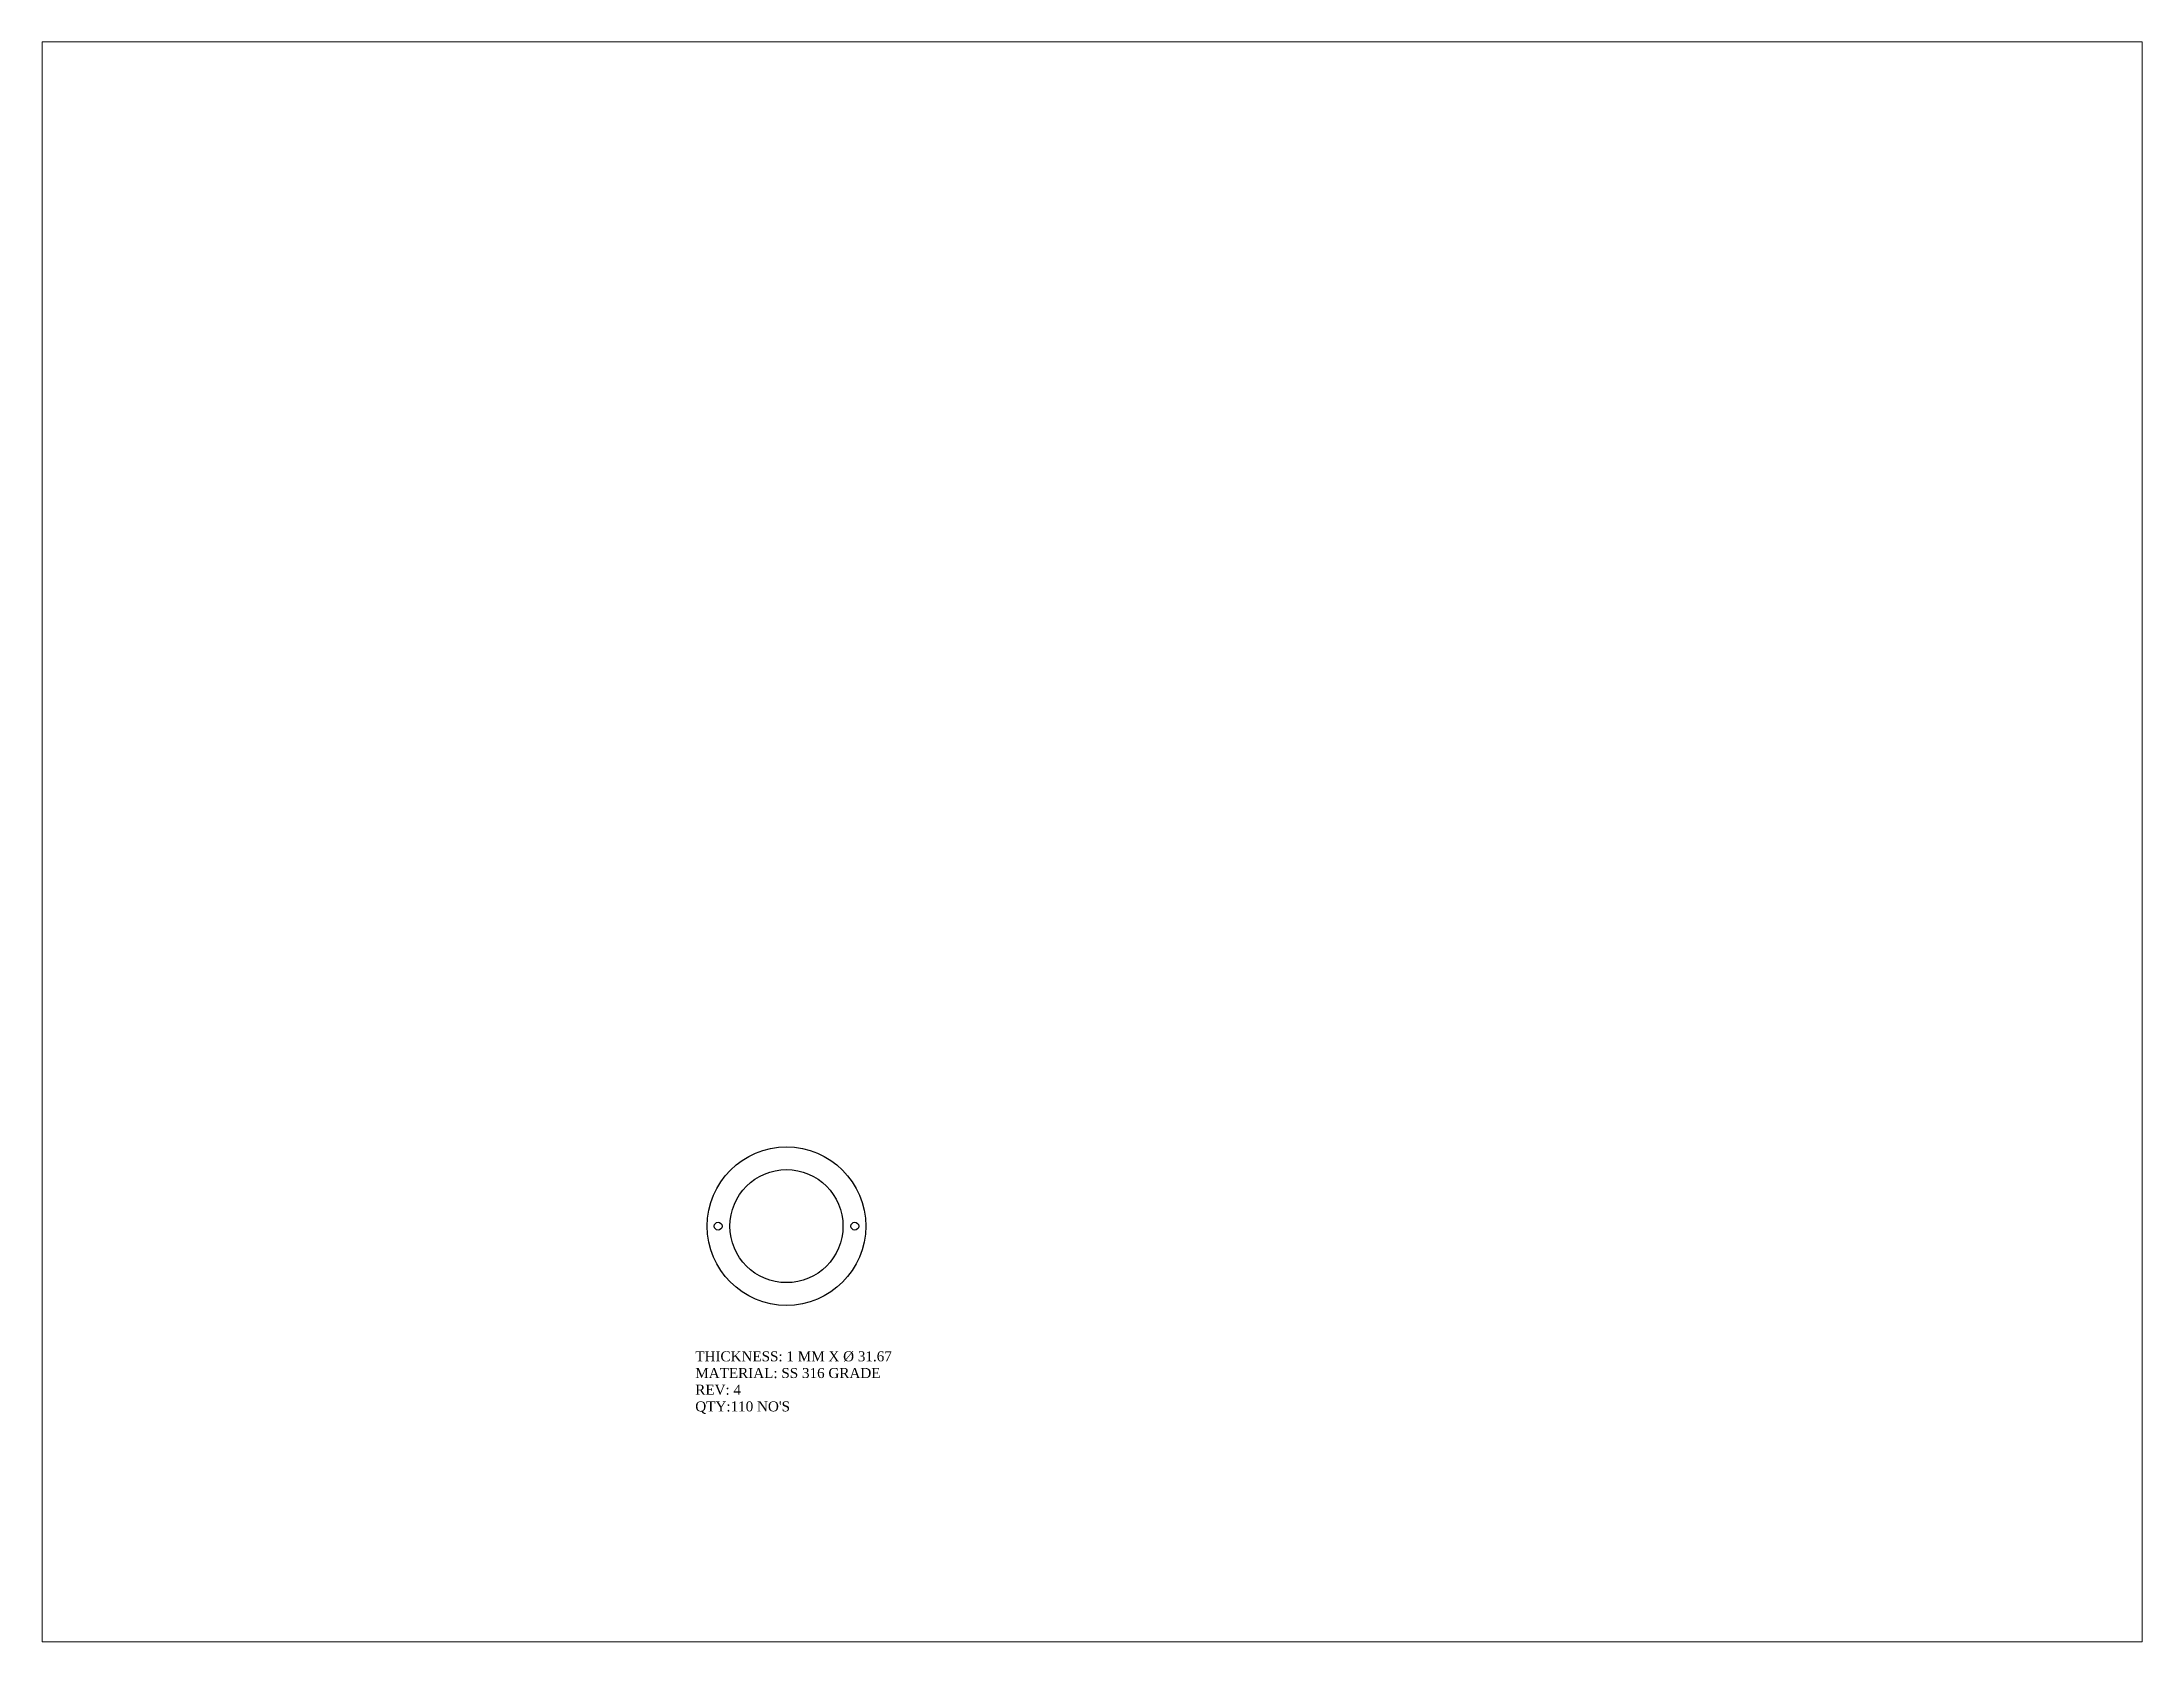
# Paper-space layout 'Layout1' of a CAD drawing. Header units: inches. Extents: x 1.05 to 9.45, y 0.8 to 7.2.
# The model-space entities are those that its viewports show. They can reach past a viewport. Long polylines and large blocks are cut down to what shows.
import ezdxf

# ---------------------------------------------------------------- set-up
doc = ezdxf.new("R2010")
doc.units = ezdxf.units.IN
doc.header["$MEASUREMENT"] = 0
doc.layers.add('LaserCutting', color=3, linetype='Continuous')

msp = doc.modelspace()

# ---------------------------------------------------------------- linework, layer by layer
at = {"layer": 'LaserCutting'}
for centre, radius in [((122.28, 109.19), 15.84), ((122.28, 109.19), 11.29), ((108.62, 109.19), 0.785), ((135.93, 109.19), 0.785)]:
    msp.add_circle(centre, radius, dxfattribs=at)

# ---------------------------------------------------------------- texts
at = {"layer": 'LaserCutting', "insert": (104.06, 84.18), "char_height": 2, "width": 49.7338, "attachment_point": 1}
msp.add_mtext("{\\fTimes New Roman|b0|i0|c0|p18;THICKNESS: 1 MM X %%C 31.67\\PMATERIAL: SS 316 GRADE\\PREV: 4\\PQTY:110 NO'S }", dxfattribs=at)

psp = doc.layouts.get("Layout1")

# ---------------------------------------------------------------- viewports
at = {"layer": '0', "color": 2}
psp.add_viewport(center=(5.25, 4), size=(8.4, 6.4), view_center_point=(183.3262, 185.9483), view_height=319.694026, dxfattribs=at)

doc.saveas('drawing.dxf')
